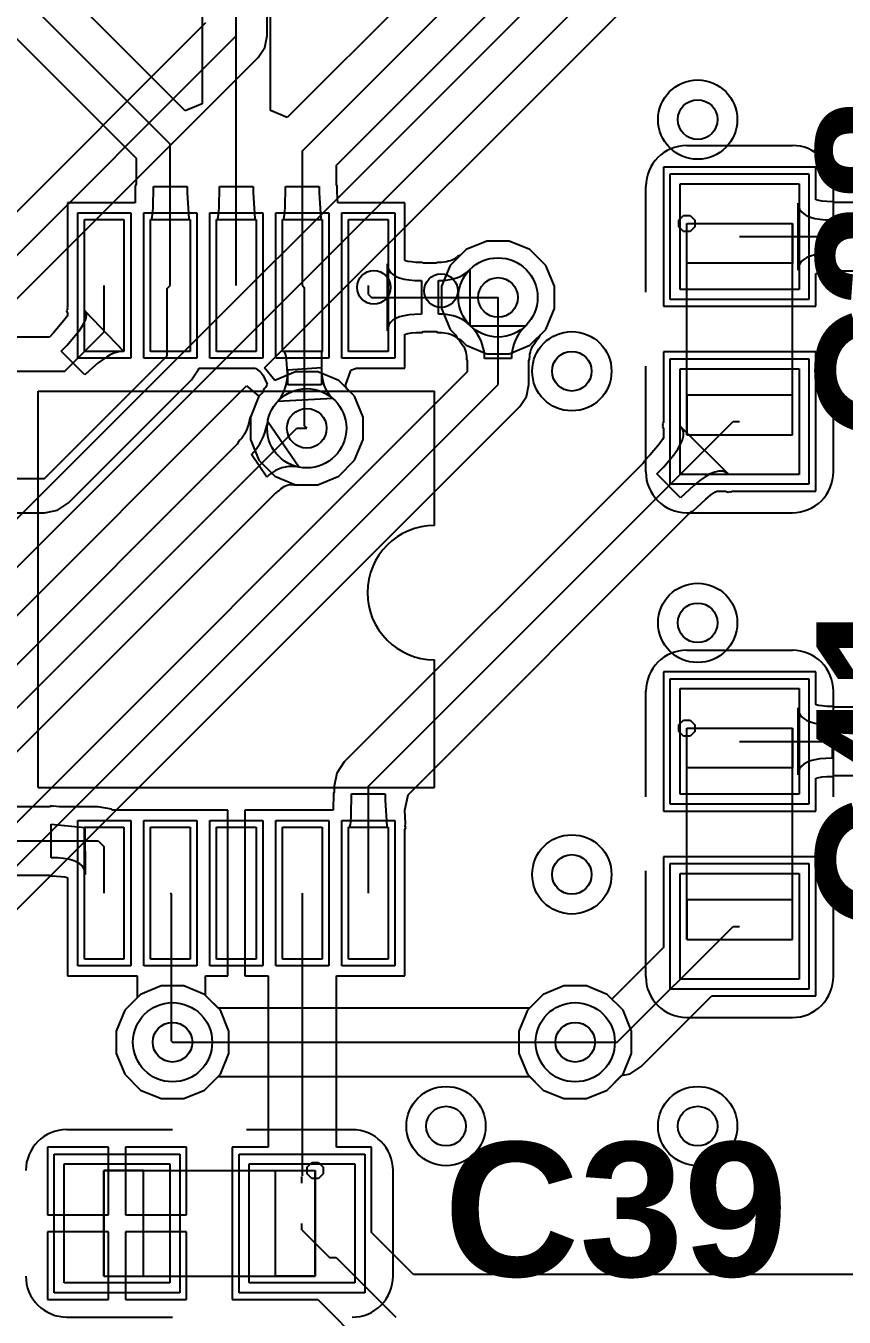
# Model space of a CAD drawing. Extents: x -53 to 82, y -68 to 38.
# Drawn here: x 38.28 to 44.48, y 14.05 to 23.82 of the extents above; entities that cross this region are included whole.
import ezdxf

# ---------------------------------------------------------------- set-up
doc = ezdxf.new("R2010")
doc.units = 0
for name, color, linetype in [('BOTTOM_LAYER', 5, 'CONTINUOUS'), ('MECHANICAL_15', 56, 'CONTINUOUS'), ('TOP_LAYER', 1, 'CONTINUOUS'), ('TOP_OVERLAY', 2, 'CONTINUOUS'), ('TOP_PASTE', 8, 'CONTINUOUS'), ('TOP_SOLDER', 216, 'CONTINUOUS')]:
    doc.layers.add(name, color=color, linetype=linetype)
doc.styles.add('ARIAL_BOLD', font='', dxfattribs={"height": 0.2})
doc.styles.get('ARIAL_BOLD').set_extended_font_data('Arial', bold=True)

msp = doc.modelspace()

# ---------------------------------------------------------------- linework, layer by layer
at = {"layer": 'BOTTOM_LAYER'}
for p, q in [((39.8781, 23.7491), (39.8781, 25.7086)), ((40.1111, 23.7491), (40.1111, 25.2282)), ((32.6136, 14.1224), (43.5456, 25.0544)), ((43.1827, 25.0577), (38.2009, 20.076)), ((40.0912, 21.2337), (43.4836, 24.6261)), ((39.645, 23.8456), (29.2143, 13.415)), ((24.5618, 8.4328), (39.8781, 23.7491)), ((40.0934, 23.6599), (40.1111, 23.7491)), ((25.0663, 8.6077), (40.0429, 23.5843)), ((40.0429, 23.5843), (40.0934, 23.6599)), ((41.7743, 22.1948), (41.6173, 22.1298)), ((41.9441, 22.1948), (41.7743, 22.1948)), ((42.1011, 22.1298), (41.9441, 22.1948)), ((41.6173, 22.1298), (41.4972, 22.0097)), ((42.2212, 22.0097), (42.1011, 22.1298)), ((41.4972, 22.0097), (41.4322, 21.8527)), ((42.2862, 21.8527), (42.2212, 22.0097)), ((41.4322, 21.8527), (41.4322, 21.6829)), ((42.2862, 21.6829), (42.2862, 21.8527)), ((41.8592, 21.1074), (41.8592, 21.7678)), ((41.4322, 21.6829), (41.4972, 21.5259)), ((42.2212, 21.5259), (42.2862, 21.6829)), ((41.4972, 21.5259), (41.5404, 21.4827)), ((41.6698, 21.532), (41.6492, 21.5536)), ((41.6492, 21.5536), (42.0692, 21.5536)), ((41.6882, 21.5096), (41.6698, 21.532)), ((41.7045, 21.4866), (41.6882, 21.5096)), ((42.0302, 21.5096), (42.0139, 21.4866)), ((42.0486, 21.532), (42.0302, 21.5096)), ((42.0692, 21.5536), (42.0486, 21.532)), ((42.178, 21.4827), (42.2212, 21.5259)), ((41.5404, 21.4827), (41.5497, 21.4587)), ((41.5497, 21.4587), (41.5669, 21.4407)), ((41.5669, 21.4407), (41.5789, 21.4261)), ((41.5789, 21.4261), (41.589, 21.4118)), ((41.589, 21.4118), (41.5975, 21.3976)), ((41.7186, 21.4629), (41.7045, 21.4866)), ((41.7305, 21.4384), (41.7186, 21.4629)), ((41.7403, 21.4133), (41.7305, 21.4384)), ((41.7478, 21.3874), (41.7403, 21.4133)), ((41.9781, 21.4133), (41.9706, 21.3874)), ((41.9879, 21.4384), (41.9781, 21.4133)), ((41.9998, 21.4629), (41.9879, 21.4384)), ((42.0139, 21.4866), (41.9998, 21.4629)), ((42.1209, 21.3976), (42.1294, 21.4118)), ((42.1294, 21.4118), (42.1395, 21.4261)), ((42.1395, 21.4261), (42.1515, 21.4406)), ((42.1515, 21.4406), (42.1687, 21.4587)), ((42.1687, 21.4587), (42.178, 21.4827)), ((41.5975, 21.3976), (41.6044, 21.3833)), ((41.6044, 21.3833), (41.61, 21.369)), ((41.61, 21.369), (41.6143, 21.3542)), ((41.6143, 21.3542), (41.6174, 21.3389)), ((41.6174, 21.3389), (41.6194, 21.3227)), ((41.6194, 21.3227), (41.6202, 21.3002)), ((41.7533, 21.3608), (41.7478, 21.3874)), ((41.7565, 21.3335), (41.7533, 21.3608)), ((41.7576, 21.3055), (41.7565, 21.3335)), ((41.9619, 21.3335), (41.9608, 21.3055)), ((41.9651, 21.3608), (41.9619, 21.3335)), ((41.9706, 21.3874), (41.9651, 21.3608)), ((42.0982, 21.3002), (42.099, 21.3227)), ((42.099, 21.3227), (42.101, 21.3389)), ((42.101, 21.3389), (42.1041, 21.3542)), ((42.1041, 21.3542), (42.1084, 21.369)), ((42.1084, 21.369), (42.114, 21.3833)), ((42.114, 21.3833), (42.1209, 21.3976)), ((40.1695, 21.1392), (40.0912, 21.2337)), ((41.6202, 21.3002), (41.6261, 21.2874)), ((41.6261, 21.2874), (41.6261, 21.2039)), ((41.9608, 21.3055), (41.7576, 21.3055)), ((42.0923, 21.2874), (42.0982, 21.3002)), ((42.0923, 21.1074), (42.0923, 21.2874)), ((41.6261, 21.2039), (28.5039, 8.0817)), ((40.3265, 21.2042), (40.1695, 21.1392)), ((40.4963, 21.2042), (40.3265, 21.2042)), ((40.6533, 21.1392), (40.4963, 21.2042)), ((40.7734, 21.0191), (40.6533, 21.1392)), ((28.6004, 7.8486), (41.8592, 21.1074)), ((33.1274, 14.27), (39.9549, 21.0974)), ((39.9549, 21.0974), (40.0494, 21.0191)), ((42.0745, 21.0182), (42.0923, 21.1074)), ((28.7652, 7.6838), (42.024, 20.9426)), ((40.0494, 21.0191), (39.9844, 20.8621)), ((40.8384, 20.8621), (40.7734, 21.0191)), ((42.024, 20.9426), (42.0745, 21.0182)), ((39.9757, 20.8285), (39.9702, 20.8069)), ((39.9809, 20.8549), (39.9757, 20.8285)), ((39.9844, 20.8601), (39.9809, 20.8549)), ((39.9844, 20.8621), (39.9844, 20.8601)), ((40.1098, 20.7981), (40.1158, 20.8281)), ((40.1158, 20.8281), (40.3546, 20.4826)), ((40.8384, 20.6923), (40.8384, 20.8621)), ((28.8798, 9.3218), (40.3352, 20.7772)), ((39.9396, 20.7333), (39.9299, 20.7177)), ((39.9485, 20.75), (39.9396, 20.7333)), ((39.9565, 20.7677), (39.9485, 20.75)), ((39.9638, 20.7867), (39.9565, 20.7677)), ((39.9702, 20.8069), (39.9638, 20.7867)), ((40.0834, 20.7147), (40.0936, 20.7414)), ((40.0936, 20.7414), (40.1024, 20.7692)), ((40.1024, 20.7692), (40.1098, 20.7981)), ((40.3352, 20.7772), (40.4114, 20.7772)), ((39.8874, 20.659), (33.116, 13.8876)), ((39.8924, 20.6724), (39.8874, 20.659)), ((39.9079, 20.689), (39.8924, 20.6724)), ((39.9194, 20.7029), (39.9079, 20.689)), ((39.9299, 20.7177), (39.9194, 20.7029)), ((40.0286, 20.6194), (40.0444, 20.6415)), ((40.0444, 20.6415), (40.0588, 20.6648)), ((40.0588, 20.6648), (40.0718, 20.6892)), ((40.0718, 20.6892), (40.0834, 20.7147)), ((40.7734, 20.5353), (40.8384, 20.6923)), ((39.9928, 20.5784), (40.0114, 20.5983)), ((40.1084, 20.4067), (39.9928, 20.5784)), ((40.0114, 20.5983), (40.0286, 20.6194)), ((40.6533, 20.4152), (40.7734, 20.5353)), ((40.1514, 20.4429), (40.1295, 20.4261)), ((40.174, 20.457), (40.1514, 20.4429)), ((40.1975, 20.4685), (40.174, 20.457)), ((40.2217, 20.4774), (40.1975, 20.4685)), ((40.2467, 20.4837), (40.2217, 20.4774)), ((40.2725, 20.4874), (40.2467, 20.4837)), ((40.2991, 20.4884), (40.2725, 20.4874)), ((40.3264, 20.4868), (40.2991, 20.4884)), ((40.3546, 20.4826), (40.3264, 20.4868)), ((40.1295, 20.4261), (40.1084, 20.4067)), ((40.2298, 20.3298), (40.2409, 20.3367)), ((40.2409, 20.3367), (40.2516, 20.342)), ((40.2516, 20.342), (40.2622, 20.3459)), ((40.2622, 20.3459), (40.2732, 20.3486)), ((40.2732, 20.3486), (40.2848, 20.3503)), ((40.2848, 20.3503), (40.2978, 20.3508)), ((40.2978, 20.3508), (40.3123, 20.35)), ((40.3123, 20.35), (40.3343, 20.3467)), ((40.3343, 20.3467), (40.3484, 20.3502)), ((40.3484, 20.3502), (40.4963, 20.3502)), ((40.4963, 20.3502), (40.6533, 20.4152)), ((29.3276, 9.44), (40.1791, 20.2915)), ((40.1791, 20.2915), (40.1852, 20.2927)), ((40.1852, 20.2927), (40.1912, 20.3018)), ((40.1912, 20.3018), (40.2015, 20.3055)), ((40.2015, 20.3055), (40.218, 20.3207)), ((40.218, 20.3207), (40.2298, 20.3298)), ((39.3105, 16.556), (39.1535, 16.491)), ((39.4803, 16.556), (39.3105, 16.556)), ((39.6373, 16.491), (39.4803, 16.556)), ((42.3585, 16.556), (42.2015, 16.491)), ((42.5283, 16.556), (42.3585, 16.556)), ((42.6853, 16.491), (42.5283, 16.556)), ((39.1535, 16.491), (39.0334, 16.3709)), ((39.7403, 16.388), (39.6373, 16.491)), ((42.2015, 16.491), (42.0985, 16.388)), ((42.8054, 16.3709), (42.6853, 16.491)), ((39.0334, 16.3709), (38.9684, 16.2139)), ((42.0985, 16.388), (39.7403, 16.388)), ((42.8704, 16.2139), (42.8054, 16.3709)), ((38.9684, 16.2139), (38.9684, 16.0441)), ((42.8704, 16.0441), (42.8704, 16.2139)), ((38.9684, 16.0441), (39.0334, 15.8871)), ((39.3954, 16.129), (42.4434, 16.129)), ((42.8054, 15.8871), (42.8704, 16.0441)), ((39.0334, 15.8871), (39.1535, 15.767)), ((39.6373, 15.767), (39.7403, 15.87)), ((39.7403, 15.87), (42.0985, 15.87)), ((42.0985, 15.87), (42.2015, 15.767)), ((42.6853, 15.767), (42.8054, 15.8871)), ((39.1535, 15.767), (39.3105, 15.702)), ((39.4803, 15.702), (39.6373, 15.767)), ((42.2015, 15.767), (42.3585, 15.702)), ((42.5283, 15.702), (42.6853, 15.767)), ((39.3105, 15.702), (39.4803, 15.702)), ((42.3585, 15.702), (42.5283, 15.702))]:
    msp.add_line(p, q, dxfattribs=at)
for centre, radius in [((43.3705, 23.114), 0.3), ((43.3705, 23.114), 0.15), ((41.8592, 21.7678), 0.3), ((41.8592, 21.7678), 0.15), ((42.418, 21.209), 0.3), ((42.418, 21.209), 0.15), ((40.4114, 20.7772), 0.3), ((40.4114, 20.7772), 0.15), ((43.3705, 19.304), 0.3), ((43.3705, 19.304), 0.15), ((42.418, 17.399), 0.3), ((42.418, 17.399), 0.15), ((39.3954, 16.129), 0.3), ((42.4434, 16.129), 0.3), ((39.3954, 16.129), 0.15), ((42.4434, 16.129), 0.15), ((41.4655, 15.494), 0.3), ((43.3705, 15.494), 0.3), ((41.4655, 15.494), 0.15), ((43.3705, 15.494), 0.15)]:
    msp.add_circle(centre, radius, dxfattribs=at)
at = {"layer": 'MECHANICAL_15'}
for p, q in [((43.228, 22.353), (43.2631, 22.3881)), ((43.228, 22.3033), (43.228, 22.353)), ((43.2631, 22.2682), (43.228, 22.3033)), ((43.2631, 22.3881), (43.288, 22.3881)), ((43.288, 22.3881), (43.3128, 22.3881)), ((43.288, 22.328), (44.088, 22.328)), ((43.288, 20.728), (43.288, 22.328)), ((43.288, 22.328), (43.288, 22.328)), ((43.288, 22.328), (44.088, 22.328)), ((43.288, 22.028), (43.288, 22.328)), ((43.3128, 22.3881), (43.3479, 22.353)), ((43.3479, 22.3033), (43.3128, 22.2682)), ((43.3479, 22.353), (43.3479, 22.3033)), ((44.088, 20.728), (44.088, 22.328)), ((44.088, 22.328), (44.088, 22.028)), ((43.288, 22.2682), (43.2631, 22.2682)), ((43.288, 22.2682), (43.288, 22.2682)), ((43.3128, 22.2682), (43.288, 22.2682)), ((44.088, 22.028), (43.288, 22.028)), ((44.088, 21.028), (43.288, 21.028)), ((43.288, 21.028), (43.288, 20.728)), ((44.088, 20.728), (44.088, 21.028)), ((43.288, 20.728), (44.088, 20.728)), ((43.288, 20.728), (43.288, 20.728)), ((43.288, 20.728), (44.088, 20.728)), ((43.228, 18.5313), (43.2631, 18.5664)), ((43.228, 18.4816), (43.228, 18.5313)), ((43.2631, 18.4465), (43.228, 18.4816)), ((43.2631, 18.5664), (43.288, 18.5664)), ((43.288, 18.5664), (43.3128, 18.5664)), ((43.288, 18.5063), (44.088, 18.5063)), ((43.288, 16.9063), (43.288, 18.5063)), ((43.288, 18.5063), (43.288, 18.5063)), ((43.288, 18.5063), (44.088, 18.5063)), ((43.288, 18.2063), (43.288, 18.5063)), ((43.3128, 18.5664), (43.3479, 18.5313)), ((43.3479, 18.4816), (43.3128, 18.4465)), ((43.3479, 18.5313), (43.3479, 18.4816)), ((44.088, 16.9063), (44.088, 18.5063)), ((44.088, 18.5063), (44.088, 18.2063)), ((43.288, 18.4465), (43.2631, 18.4465)), ((43.288, 18.4465), (43.288, 18.4465)), ((43.3128, 18.4465), (43.288, 18.4465)), ((44.088, 18.2063), (43.288, 18.2063)), ((44.088, 17.2063), (43.288, 17.2063)), ((43.288, 17.2063), (43.288, 16.9063)), ((44.088, 16.9063), (44.088, 17.2063)), ((43.288, 16.9063), (44.088, 16.9063)), ((43.288, 16.9063), (43.288, 16.9063)), ((43.288, 16.9063), (44.088, 16.9063)), ((38.8748, 14.3574), (38.8748, 15.1574)), ((38.8748, 15.1574), (40.4748, 15.1574)), ((38.8748, 15.1574), (38.8748, 15.1574)), ((38.8748, 15.1574), (38.8748, 14.3574)), ((39.1748, 15.1574), (38.8748, 15.1574)), ((39.1748, 14.3574), (39.1748, 15.1574)), ((40.1748, 14.3574), (40.1748, 15.1574)), ((40.1748, 15.1574), (40.4748, 15.1574)), ((40.4149, 15.1823), (40.4501, 15.2174)), ((40.4149, 15.1575), (40.4149, 15.1823)), ((40.4149, 15.1575), (40.4149, 15.1575)), ((40.4149, 15.1326), (40.4149, 15.1575)), ((40.4501, 15.2174), (40.4997, 15.2174)), ((40.4748, 14.3574), (40.4748, 15.1574)), ((40.4748, 15.1574), (40.4748, 15.1574)), ((40.4748, 15.1574), (40.4748, 14.3574)), ((40.4997, 15.2174), (40.5349, 15.1823)), ((40.5349, 15.1823), (40.5349, 15.1575)), ((40.5349, 15.1575), (40.5349, 15.1326)), ((40.4501, 15.0975), (40.4149, 15.1326)), ((40.4997, 15.0975), (40.4501, 15.0975)), ((40.5349, 15.1326), (40.4997, 15.0975)), ((38.8748, 14.3574), (40.4748, 14.3574)), ((38.8748, 14.3574), (39.1748, 14.3574)), ((40.4748, 14.3574), (40.1748, 14.3574))]:
    msp.add_line(p, q, dxfattribs=at)
msp.add_circle((40.9193, 21.844), 0.127, dxfattribs=at)
at = {"layer": 'TOP_LAYER'}
for p, q in [((39.4921, 23.1804), (36.1238, 26.5487)), ((35.8648, 26.4414), (39.3781, 22.9281)), ((35.6817, 26.2583), (39.1191, 22.8209)), ((39.8781, 21.858), (39.8781, 25.7086)), ((39.6191, 25.2408), (39.6191, 23.233)), ((40.137, 23.1823), (40.137, 25.2408)), ((42.0074, 24.8731), (40.264, 23.1297)), ((40.3781, 22.8775), (42.2664, 24.7658)), ((40.637, 22.7702), (42.4495, 24.5827)), ((39.6191, 23.233), (39.4921, 23.1804)), ((40.264, 23.1297), (40.137, 23.1823)), ((39.3781, 21.858), (39.3781, 22.9281)), ((39.1191, 22.8209), (39.1191, 22.6241)), ((40.3781, 21.858), (40.3781, 22.8775)), ((40.637, 22.6226), (40.637, 22.7702)), ((44.265, 22.755), (43.111, 22.755)), ((43.111, 22.755), (43.111, 21.701)), ((44.265, 22.5072), (44.265, 22.755)), ((39.1136, 22.6116), (39.1112, 22.485)), ((39.1191, 22.6241), (39.1136, 22.6116)), ((39.2479, 22.4464), (39.2511, 22.6089)), ((39.2511, 22.6089), (39.5051, 22.6089)), ((39.5051, 22.6089), (39.5053, 22.5607)), ((39.7479, 22.4464), (39.7511, 22.6089)), ((39.7511, 22.6089), (40.0051, 22.6089)), ((40.0051, 22.6089), (40.0053, 22.5607)), ((40.2479, 22.4464), (40.2511, 22.6089)), ((40.2511, 22.6089), (40.5051, 22.6089)), ((40.5051, 22.6089), (40.5053, 22.5607)), ((40.6425, 22.6095), (40.637, 22.6226)), ((40.6427, 22.5653), (40.6425, 22.6095)), ((43.238, 21.828), (43.238, 22.628)), ((43.238, 22.628), (44.138, 22.628)), ((44.138, 22.628), (44.138, 21.828)), ((39.5053, 22.5607), (39.5177, 22.3651)), ((40.0053, 22.5607), (40.0177, 22.3651)), ((40.5053, 22.5607), (40.5177, 22.3651)), ((40.6478, 22.485), (40.6427, 22.5653)), ((44.268, 22.506), (44.265, 22.5072)), ((44.2868, 22.501), (44.268, 22.506)), ((44.3136, 22.4966), (44.2868, 22.501)), ((44.3478, 22.4936), (44.3136, 22.4966)), ((44.3925, 22.4925), (44.3478, 22.4936)), ((44.4048, 22.487), (44.3925, 22.4925)), ((45.4022, 22.487), (44.4048, 22.487)), ((39.1112, 22.485), (38.6012, 22.485)), ((38.6012, 22.485), (38.6012, 21.7008)), ((39.2414, 22.3778), (39.2439, 22.3956)), ((39.2439, 22.3956), (39.2479, 22.4464)), ((39.7414, 22.3778), (39.7439, 22.3956)), ((39.7439, 22.3956), (39.7479, 22.4464)), ((40.2414, 22.3778), (40.2439, 22.3956)), ((40.2439, 22.3956), (40.2479, 22.4464)), ((41.1549, 22.485), (40.6478, 22.485)), ((41.1549, 22.047), (41.1549, 22.485)), ((44.1319, 21.974), (44.1319, 22.482)), ((44.1319, 22.482), (44.1345, 22.4579)), ((44.1345, 22.4579), (44.1422, 22.4363)), ((44.1422, 22.4363), (44.155, 22.4173)), ((44.155, 22.4173), (44.173, 22.4008)), ((44.173, 22.4008), (44.1962, 22.3868)), ((38.7282, 21.358), (38.7282, 22.358)), ((38.7282, 22.358), (39.0279, 22.358)), ((39.0279, 22.358), (39.0279, 21.358)), ((39.2282, 21.358), (39.2282, 22.358)), ((39.2282, 22.358), (39.5279, 22.358)), ((39.2313, 22.3549), (39.235, 22.3575)), ((39.5249, 22.3549), (39.2313, 22.3549)), ((39.235, 22.3575), (39.2384, 22.3651)), ((39.2384, 22.3651), (39.2414, 22.3778)), ((39.5177, 22.3651), (39.5211, 22.3575)), ((39.5211, 22.3575), (39.5249, 22.3549)), ((39.5279, 22.358), (39.5279, 21.358)), ((39.7282, 21.358), (39.7282, 22.358)), ((39.7282, 22.358), (40.0279, 22.358)), ((39.7313, 22.3549), (39.735, 22.3575)), ((40.0249, 22.3549), (39.7313, 22.3549)), ((39.735, 22.3575), (39.7384, 22.3651)), ((39.7384, 22.3651), (39.7414, 22.3778)), ((40.0177, 22.3651), (40.0211, 22.3575)), ((40.0211, 22.3575), (40.0249, 22.3549)), ((40.0279, 22.358), (40.0279, 21.358)), ((40.2282, 21.358), (40.2282, 22.358)), ((40.2282, 22.358), (40.5279, 22.358)), ((40.2313, 22.3549), (40.235, 22.3575)), ((40.5249, 22.3549), (40.2313, 22.3549)), ((40.235, 22.3575), (40.2384, 22.3651)), ((40.2384, 22.3651), (40.2414, 22.3778)), ((40.5177, 22.3651), (40.5211, 22.3575)), ((40.5211, 22.3575), (40.5249, 22.3549)), ((40.5279, 22.358), (40.5279, 21.358)), ((40.7282, 21.358), (40.7282, 22.358)), ((40.7282, 22.358), (41.0279, 22.358)), ((41.0279, 22.358), (41.0279, 21.358)), ((44.1962, 22.3868), (44.2244, 22.3754)), ((44.2244, 22.3754), (44.2579, 22.3665)), ((44.2579, 22.3665), (44.2964, 22.3601)), ((44.2964, 22.3601), (44.3401, 22.3563)), ((44.3401, 22.3563), (44.389, 22.355)), ((44.389, 22.355), (44.389, 22.101)), ((41.7743, 22.1948), (41.6173, 22.1298)), ((41.9441, 22.1948), (41.7743, 22.1948)), ((42.1011, 22.1298), (41.9441, 22.1948)), ((43.688, 22.228), (46.101, 22.228)), ((41.6173, 22.1298), (41.5748, 22.0872)), ((42.2212, 22.0097), (42.1011, 22.1298)), ((44.2964, 22.096), (44.2579, 22.0896)), ((44.3401, 22.0998), (44.2964, 22.096)), ((44.389, 22.101), (44.3401, 22.0998)), ((41.0218, 21.5138), (41.0218, 22.0218)), ((41.0218, 22.0218), (41.0244, 21.9977)), ((41.158, 22.0458), (41.1549, 22.047)), ((41.1767, 22.0408), (41.158, 22.0458)), ((41.2035, 22.0364), (41.1767, 22.0408)), ((41.2378, 22.0334), (41.2035, 22.0364)), ((41.2824, 22.0322), (41.2378, 22.0334)), ((41.2947, 22.0268), (41.2824, 22.0322)), ((41.3915, 22.0268), (41.2947, 22.0268)), ((41.4037, 22.0322), (41.3915, 22.0268)), ((41.4301, 22.0329), (41.4037, 22.0322)), ((41.4507, 22.0347), (41.4301, 22.0329)), ((41.4691, 22.0375), (41.4507, 22.0347)), ((41.4853, 22.0411), (41.4691, 22.0375)), ((41.4994, 22.0454), (41.4853, 22.0411)), ((41.5116, 22.0502), (41.4994, 22.0454)), ((41.5221, 22.0555), (41.5116, 22.0502)), ((41.5313, 22.0612), (41.5221, 22.0555)), ((41.5394, 22.0674), (41.5313, 22.0612)), ((41.5515, 22.0786), (41.5394, 22.0674)), ((41.5748, 22.0872), (41.5515, 22.0786)), ((42.2862, 21.8527), (42.2212, 22.0097)), ((44.1345, 21.9982), (44.1319, 21.974)), ((44.1422, 22.0198), (44.1345, 21.9982)), ((44.155, 22.0388), (44.1422, 22.0198)), ((44.173, 22.0553), (44.155, 22.0388)), ((44.1962, 22.0693), (44.173, 22.0553)), ((44.2244, 22.0807), (44.1962, 22.0693)), ((44.2579, 22.0896), (44.2244, 22.0807)), ((41.0244, 21.9977), (41.0321, 21.9761)), ((41.0321, 21.9761), (41.045, 21.957)), ((41.045, 21.957), (41.063, 21.9405)), ((41.063, 21.9405), (41.0861, 21.9265)), ((41.0861, 21.9265), (41.1144, 21.9151)), ((41.1144, 21.9151), (41.1478, 21.9062)), ((41.1478, 21.9062), (41.1863, 21.8999)), ((41.4669, 21.8981), (41.4944, 21.9023)), ((41.4944, 21.9023), (41.5204, 21.9081)), ((41.5204, 21.9081), (41.5449, 21.9155)), ((41.5449, 21.9155), (41.5679, 21.9247)), ((41.5679, 21.9247), (41.5894, 21.9355)), ((41.5894, 21.9355), (41.6094, 21.9479)), ((41.6094, 21.9479), (41.6279, 21.962)), ((41.6279, 21.962), (41.645, 21.9778)), ((41.645, 21.9778), (41.645, 21.5578)), ((44.265, 21.9489), (44.268, 21.9501)), ((44.265, 21.701), (44.265, 21.9489)), ((44.268, 21.9501), (44.2868, 21.9551)), ((44.2868, 21.9551), (44.3136, 21.9595)), ((44.3136, 21.9595), (44.3478, 21.9625)), ((44.3478, 21.9625), (44.3925, 21.9636)), ((44.3925, 21.9636), (44.4048, 21.9691)), ((44.4048, 21.9691), (45.4022, 21.9691)), ((38.8781, 21.5079), (38.8781, 21.858)), ((39.3552, 21.8351), (39.3781, 21.858)), ((39.3552, 21.3261), (39.3552, 21.8351)), ((40.3781, 21.858), (40.3947, 21.8413)), ((40.3947, 20.7939), (40.3947, 21.8413)), ((40.8781, 21.7907), (40.8781, 21.858)), ((41.1863, 21.8999), (41.23, 21.8961)), ((41.23, 21.8961), (41.2789, 21.8948)), ((41.2789, 21.8948), (41.2789, 21.6408)), ((41.4074, 21.8948), (41.4379, 21.8956)), ((41.4074, 21.6408), (41.4074, 21.8948)), ((41.4379, 21.8956), (41.4669, 21.8981)), ((42.2862, 21.6829), (42.2862, 21.8527)), ((44.138, 21.828), (43.238, 21.828)), ((40.8781, 21.7907), (40.9009, 21.7678)), ((40.9009, 21.7678), (41.8592, 21.7678)), ((38.5854, 21.6074), (38.4948, 21.4997)), ((38.5981, 21.6269), (38.5854, 21.6074)), ((38.5995, 21.6807), (38.5938, 21.6675)), ((38.5938, 21.6675), (38.6012, 21.6488)), ((38.6012, 21.7008), (38.597, 21.6948)), ((38.597, 21.6948), (38.5995, 21.6807)), ((38.6012, 21.6328), (38.5981, 21.6269)), ((38.6012, 21.6488), (38.6012, 21.6328)), ((38.7405, 21.6507), (38.7313, 21.6651)), ((38.7313, 21.6651), (39.0249, 21.361)), ((38.7319, 21.5861), (38.7408, 21.6112)), ((38.7436, 21.6327), (38.7405, 21.6507)), ((38.7408, 21.6112), (38.7436, 21.6327)), ((41.0861, 21.609), (41.063, 21.5951)), ((41.1144, 21.6205), (41.0861, 21.609)), ((41.1478, 21.6294), (41.1144, 21.6205)), ((41.1863, 21.6357), (41.1478, 21.6294)), ((41.23, 21.6395), (41.1863, 21.6357)), ((41.2789, 21.6408), (41.23, 21.6395)), ((41.4379, 21.64), (41.4074, 21.6408)), ((41.4669, 21.6375), (41.4379, 21.64)), ((41.4944, 21.6333), (41.4669, 21.6375)), ((41.5204, 21.6275), (41.4944, 21.6333)), ((41.5449, 21.6201), (41.5204, 21.6275)), ((41.5679, 21.6109), (41.5449, 21.6201)), ((41.5894, 21.6001), (41.5679, 21.6109)), ((42.2212, 21.5259), (42.2862, 21.6829)), ((43.111, 21.701), (44.265, 21.701)), ((38.5968, 21.4074), (38.6959, 21.5253)), ((38.6959, 21.5253), (38.7169, 21.5574)), ((38.7169, 21.5574), (38.7319, 21.5861)), ((41.0244, 21.5379), (41.0218, 21.5138)), ((41.0321, 21.5595), (41.0244, 21.5379)), ((41.045, 21.5786), (41.0321, 21.5595)), ((41.063, 21.5951), (41.045, 21.5786)), ((41.6094, 21.5877), (41.5894, 21.6001)), ((41.6279, 21.5736), (41.6094, 21.5877)), ((41.645, 21.5578), (41.6279, 21.5736)), ((42.1011, 21.4058), (42.2212, 21.5259)), ((38.4639, 21.468), (36.4808, 21.468)), ((38.4948, 21.4997), (38.4639, 21.468)), ((38.5792, 21.209), (38.8781, 21.5079)), ((41.1549, 21.4886), (41.1579, 21.4898)), ((41.1549, 21.231), (41.1549, 21.4886)), ((41.1579, 21.4898), (41.1767, 21.4948)), ((41.1767, 21.4948), (41.2035, 21.4992)), ((41.2035, 21.4992), (41.2378, 21.5022)), ((41.2378, 21.5022), (41.2824, 21.5034)), ((41.2824, 21.5034), (41.2947, 21.5088)), ((41.2947, 21.5088), (41.3915, 21.5088)), ((41.3915, 21.5088), (41.4037, 21.5034)), ((41.4037, 21.5034), (41.4301, 21.5027)), ((41.4301, 21.5027), (41.4507, 21.5009)), ((41.4507, 21.5009), (41.4691, 21.4981)), ((41.4691, 21.4981), (41.4853, 21.4945)), ((41.4853, 21.4945), (41.4994, 21.4902)), ((41.4994, 21.4902), (41.5116, 21.4854)), ((41.5116, 21.4854), (41.5221, 21.4801)), ((41.5221, 21.4801), (41.5313, 21.4744)), ((41.5313, 21.4744), (41.5394, 21.4682)), ((41.5394, 21.4682), (41.5515, 21.457)), ((41.5515, 21.457), (41.5748, 21.4484)), ((41.5748, 21.4484), (41.6173, 21.4058)), ((38.4254, 20.3963), (39.3552, 21.3261)), ((38.5516, 21.361), (38.5968, 21.4074)), ((38.7313, 21.1814), (38.5516, 21.361)), ((39.0279, 21.358), (38.7282, 21.358)), ((38.8945, 21.3161), (38.8644, 21.2964)), ((38.9232, 21.3323), (38.8945, 21.3161)), ((38.9506, 21.3449), (38.9232, 21.3323)), ((38.9766, 21.3539), (38.9506, 21.3449)), ((39.0014, 21.3592), (38.9766, 21.3539)), ((39.0249, 21.361), (39.0014, 21.3592)), ((39.5279, 21.358), (39.2282, 21.358)), ((40.0279, 21.358), (39.7282, 21.358)), ((40.5279, 21.358), (40.2282, 21.358)), ((40.2382, 21.3585), (40.2313, 21.361)), ((40.2313, 21.361), (40.5249, 21.361)), ((40.2444, 21.3509), (40.2382, 21.3585)), ((40.2499, 21.3382), (40.2444, 21.3509)), ((40.2546, 21.3204), (40.2499, 21.3382)), ((40.2586, 21.2975), (40.2546, 21.3204)), ((40.5237, 21.3509), (40.522, 21.2366)), ((40.5243, 21.3585), (40.5237, 21.3509)), ((40.5249, 21.361), (40.5243, 21.3585)), ((41.0279, 21.358), (40.7282, 21.358)), ((41.6173, 21.4058), (41.7743, 21.3408)), ((41.7743, 21.3408), (41.9441, 21.3408)), ((41.9441, 21.3408), (42.1011, 21.4058)), ((44.265, 21.355), (43.111, 21.355)), ((43.111, 21.355), (43.111, 20.8211)), ((44.265, 20.301), (44.265, 21.355)), ((38.8331, 21.273), (38.7665, 21.2156)), ((38.8644, 21.2964), (38.8331, 21.273)), ((39.5383, 21.1429), (39.5945, 21.227)), ((39.5945, 21.227), (39.5953, 21.231)), ((39.5953, 21.231), (40.0228, 21.231)), ((40.0228, 21.231), (40.027, 21.2289)), ((40.027, 21.2289), (40.0568, 21.207)), ((40.2674, 21.1553), (40.2586, 21.2975)), ((40.267, 21.1901), (40.2677, 21.2206)), ((40.2677, 21.2206), (40.5217, 21.2362)), ((40.522, 21.2366), (40.5217, 21.107)), ((40.5217, 21.2362), (40.5226, 21.2056)), ((40.7444, 21.2135), (40.7529, 21.2194)), ((40.7529, 21.2194), (40.7652, 21.2254)), ((40.7652, 21.2254), (40.7809, 21.2302)), ((40.7809, 21.2302), (40.7865, 21.231)), ((40.7865, 21.231), (41.1549, 21.231)), ((43.238, 20.428), (43.238, 21.228)), ((43.238, 21.228), (44.138, 21.228)), ((44.138, 21.228), (44.138, 20.428)), ((35.814, 21.209), (38.5792, 21.209)), ((38.6085, 20.2131), (39.5383, 21.1429)), ((38.7665, 21.2156), (38.7313, 21.1814)), ((40.0568, 21.207), (40.07, 21.1934)), ((40.07, 21.1934), (40.0814, 21.1769)), ((40.0814, 21.1769), (40.1125, 21.1115)), ((40.2553, 21.1072), (40.2607, 21.1334)), ((40.2607, 21.1334), (40.2646, 21.1611)), ((40.2646, 21.1611), (40.267, 21.1901)), ((40.2677, 21.107), (40.2674, 21.1553)), ((40.5226, 21.2056), (40.5252, 21.1767)), ((40.5252, 21.1767), (40.5296, 21.1493)), ((40.5296, 21.1493), (40.5357, 21.1236)), ((40.5357, 21.1236), (40.5436, 21.0995)), ((40.7049, 21.1014), (40.7444, 21.2135)), ((40.0781, 21.0477), (40.0494, 21.0191)), ((40.0842, 21.0674), (40.0781, 21.0477)), ((40.095, 21.0804), (40.0842, 21.0674)), ((40.1013, 21.0895), (40.095, 21.0804)), ((40.1071, 21.0998), (40.1013, 21.0895)), ((40.1125, 21.1115), (40.1071, 21.0998)), ((40.2179, 21.0164), (40.2296, 21.037)), ((40.2296, 21.037), (40.2397, 21.059)), ((40.2397, 21.059), (40.2483, 21.0824)), ((40.2483, 21.0824), (40.2553, 21.1072)), ((40.5217, 21.107), (40.2677, 21.107)), ((40.5436, 21.0995), (40.5532, 21.0769)), ((40.5532, 21.0769), (40.5646, 21.056)), ((40.5646, 21.056), (40.5777, 21.0366)), ((40.5777, 21.0366), (40.5926, 21.0189)), ((40.7155, 21.077), (40.7049, 21.1014)), ((40.7734, 21.0191), (40.7155, 21.077)), ((40.0494, 21.0191), (39.9844, 20.8621)), ((40.6092, 21.0028), (40.1898, 20.9794)), ((40.1898, 20.9794), (40.2046, 20.9972)), ((40.2046, 20.9972), (40.2179, 21.0164)), ((40.5926, 21.0189), (40.6092, 21.0028)), ((40.8384, 20.8621), (40.7734, 21.0191)), ((39.9844, 20.8621), (39.9844, 20.6923)), ((40.8384, 20.6923), (40.8384, 20.8621)), ((40.8781, 18.0681), (43.638, 20.828)), ((43.638, 20.828), (43.688, 20.828)), ((40.3947, 20.7939), (40.4114, 20.7772)), ((43.1079, 20.8007), (43.1036, 20.7903)), ((43.1036, 20.7903), (43.111, 20.7723)), ((43.111, 20.8211), (43.1053, 20.8117)), ((43.1053, 20.8117), (43.1079, 20.8007)), ((43.111, 20.7723), (43.111, 20.705)), ((43.2554, 20.7705), (43.241, 20.7903)), ((43.241, 20.7903), (43.6003, 20.431)), ((43.2626, 20.7472), (43.2554, 20.7705)), ((43.2626, 20.7202), (43.2626, 20.7472)), ((39.9844, 20.6923), (40.0494, 20.5353)), ((40.7734, 20.5353), (40.8384, 20.6923)), ((43.0816, 20.6603), (43.0097, 20.5754)), ((43.1032, 20.6913), (43.0816, 20.6603)), ((43.111, 20.705), (43.1032, 20.6913)), ((43.2195, 20.6178), (43.241, 20.6556)), ((43.241, 20.6556), (43.2554, 20.6897)), ((43.2554, 20.6897), (43.2626, 20.7202)), ((40.0494, 20.5353), (40.1695, 20.4152)), ((40.6533, 20.4152), (40.7734, 20.5353)), ((43.0097, 20.5754), (42.9626, 20.5265)), ((43.1117, 20.4831), (43.1908, 20.5765)), ((43.1908, 20.5765), (43.2195, 20.6178)), ((42.9575, 20.5138), (40.6949, 18.2512)), ((42.9626, 20.5265), (42.9575, 20.5138)), ((43.0614, 20.431), (43.1117, 20.4831)), ((43.4997, 20.4454), (43.4656, 20.431)), ((43.5302, 20.4526), (43.4997, 20.4454)), ((43.5572, 20.4526), (43.5302, 20.4526)), ((43.5805, 20.4454), (43.5572, 20.4526)), ((43.6003, 20.431), (43.5805, 20.4454)), ((37.7445, 20.3963), (38.4254, 20.3963)), ((40.1695, 20.4152), (40.3265, 20.3502)), ((40.3265, 20.3502), (40.4963, 20.3502)), ((40.4963, 20.3502), (40.6533, 20.4152)), ((43.241, 20.2514), (43.0614, 20.431)), ((44.138, 20.428), (43.238, 20.428)), ((43.3416, 20.3448), (43.241, 20.2514)), ((43.3865, 20.3808), (43.3416, 20.3448)), ((43.4278, 20.4095), (43.3865, 20.3808)), ((43.4656, 20.431), (43.4278, 20.4095)), ((43.3346, 20.1507), (43.4315, 20.2407)), ((43.4315, 20.2407), (43.4688, 20.2706)), ((43.4688, 20.2706), (43.5013, 20.2932)), ((43.5013, 20.2932), (43.515, 20.301)), ((43.515, 20.301), (43.5824, 20.301)), ((43.5824, 20.301), (43.6003, 20.2936)), ((43.6003, 20.2936), (43.6107, 20.2979)), ((43.6107, 20.2979), (43.6217, 20.2953)), ((43.6217, 20.2953), (43.6311, 20.301)), ((43.6311, 20.301), (44.265, 20.301)), ((38.4254, 20.1373), (38.5245, 20.157)), ((38.5245, 20.157), (38.6085, 20.2131)), ((41.1785, 18.0022), (43.3225, 20.1462)), ((43.3225, 20.1462), (43.3346, 20.1507)), ((38.2121, 20.1373), (38.4254, 20.1373)), ((44.265, 18.9334), (43.111, 18.9334)), ((43.111, 18.9334), (43.111, 17.8794)), ((44.265, 18.6856), (44.265, 18.9334)), ((43.238, 18.0064), (43.238, 18.8064)), ((43.238, 18.8064), (44.138, 18.8064)), ((44.138, 18.8064), (44.138, 18.0064)), ((44.268, 18.6843), (44.265, 18.6856)), ((44.2868, 18.6794), (44.268, 18.6843)), ((44.3136, 18.6749), (44.2868, 18.6794)), ((44.3478, 18.6719), (44.3136, 18.6749)), ((44.1319, 18.1524), (44.1319, 18.6604)), ((44.1319, 18.6604), (44.1345, 18.6362)), ((44.1345, 18.6362), (44.1422, 18.6146)), ((44.1422, 18.6146), (44.155, 18.5956)), ((44.155, 18.5956), (44.173, 18.5791)), ((44.173, 18.5791), (44.1962, 18.5651)), ((44.3925, 18.6708), (44.3478, 18.6719)), ((44.4048, 18.6653), (44.3925, 18.6708)), ((45.4022, 18.6653), (44.4048, 18.6653)), ((44.1962, 18.5651), (44.2244, 18.5537)), ((44.2244, 18.5537), (44.2579, 18.5448)), ((44.2579, 18.5448), (44.2964, 18.5384)), ((44.2964, 18.5384), (44.3401, 18.5346)), ((44.3401, 18.5346), (44.389, 18.5334)), ((44.389, 18.5334), (44.389, 18.2794)), ((43.688, 18.4064), (46.101, 18.4064)), ((40.6949, 18.2512), (40.6388, 18.1672)), ((44.1422, 18.1981), (44.1345, 18.1765)), ((44.155, 18.2171), (44.1422, 18.1981)), ((44.173, 18.2336), (44.155, 18.2171)), ((44.1962, 18.2476), (44.173, 18.2336)), ((44.2244, 18.259), (44.1962, 18.2476)), ((44.2579, 18.2679), (44.2244, 18.259)), ((44.2964, 18.2743), (44.2579, 18.2679)), ((44.3401, 18.2781), (44.2964, 18.2743)), ((44.389, 18.2794), (44.3401, 18.2781)), ((40.6388, 18.1672), (40.6191, 18.0681)), ((44.1345, 18.1765), (44.1319, 18.1524)), ((44.265, 18.1272), (44.268, 18.1284)), ((44.265, 17.8794), (44.265, 18.1272)), ((44.268, 18.1284), (44.2868, 18.1334)), ((44.2868, 18.1334), (44.3136, 18.1378)), ((44.3136, 18.1378), (44.3478, 18.1408)), ((44.3478, 18.1408), (44.3925, 18.1419)), ((44.3925, 18.1419), (44.4048, 18.1474)), ((44.4048, 18.1474), (45.4022, 18.1474)), ((40.6136, 18.0116), (40.6112, 17.885)), ((40.6191, 18.0241), (40.6136, 18.0116)), ((40.6191, 18.0681), (40.6191, 18.0241)), ((40.7479, 17.8464), (40.7511, 18.009)), ((40.7511, 18.009), (41.0051, 18.009)), ((40.8781, 17.258), (40.8781, 18.0681)), ((41.0051, 18.009), (41.0053, 17.9607)), ((41.1549, 17.885), (41.1785, 18.0022)), ((44.138, 18.0064), (43.238, 18.0064)), ((38.4639, 17.912), (36.4808, 17.912)), ((38.4771, 17.9175), (38.4639, 17.912)), ((38.4838, 17.9147), (38.4771, 17.9175)), ((38.4906, 17.9168), (38.4838, 17.9147)), ((38.5396, 17.912), (38.4906, 17.9168)), ((38.8331, 17.912), (38.5396, 17.912)), ((38.9322, 17.8923), (38.8331, 17.912)), ((38.9431, 17.885), (38.9322, 17.8923)), ((41.0053, 17.9607), (41.0177, 17.7651)), ((39.8146, 17.885), (38.9431, 17.885)), ((39.8146, 17.258), (39.8146, 17.885)), ((40.6112, 17.885), (39.9416, 17.885)), ((39.9416, 17.885), (39.9416, 17.258)), ((40.7414, 17.7778), (40.7439, 17.7956)), ((40.7439, 17.7956), (40.7479, 17.8464)), ((41.1598, 17.7812), (41.1549, 17.885)), ((43.111, 17.8794), (44.265, 17.8794)), ((38.4771, 17.526), (38.4771, 17.78)), ((38.4771, 17.78), (38.7311, 17.755)), ((38.7281, 16.758), (38.7281, 17.758)), ((38.7281, 17.758), (39.0278, 17.758)), ((38.7311, 17.755), (38.7342, 17.399)), ((39.0278, 17.758), (39.0278, 16.758)), ((39.2282, 16.758), (39.2282, 17.758)), ((39.2282, 17.758), (39.5279, 17.758)), ((39.5279, 17.758), (39.5279, 16.758)), ((39.7282, 16.758), (39.7282, 17.758)), ((39.7282, 17.758), (40.0279, 17.758)), ((40.0279, 17.758), (40.0279, 16.758)), ((40.2282, 16.758), (40.2282, 17.758)), ((40.2282, 17.758), (40.5279, 17.758)), ((40.5279, 17.758), (40.5279, 16.758)), ((40.7282, 16.758), (40.7282, 17.758)), ((40.7282, 17.758), (41.0279, 17.758)), ((40.7312, 17.755), (40.735, 17.7575)), ((41.0249, 17.755), (40.7312, 17.755)), ((40.735, 17.7575), (40.7384, 17.7651)), ((40.7384, 17.7651), (40.7414, 17.7778)), ((41.0177, 17.7651), (41.0211, 17.7575)), ((41.0211, 17.7575), (41.0249, 17.755)), ((41.0279, 17.758), (41.0279, 16.758)), ((41.1549, 17.737), (41.1623, 17.755)), ((41.1549, 16.631), (41.1549, 17.737)), ((41.1571, 17.7677), (41.1598, 17.7812)), ((41.1623, 17.755), (41.1571, 17.7677)), ((35.879, 17.653), (38.8331, 17.653)), ((38.8331, 17.653), (38.8779, 17.6081)), ((38.8779, 17.258), (38.8779, 17.6081)), ((38.5258, 17.5247), (38.4771, 17.526)), ((38.5693, 17.5209), (38.5258, 17.5247)), ((38.6078, 17.5146), (38.5693, 17.5209)), ((38.6411, 17.5057), (38.6078, 17.5146)), ((38.6694, 17.4943), (38.6411, 17.5057)), ((44.265, 17.5333), (43.111, 17.5333)), ((43.111, 17.5333), (43.111, 16.8456)), ((44.265, 16.4793), (44.265, 17.5333)), ((38.6925, 17.4803), (38.6694, 17.4943)), ((38.7106, 17.4638), (38.6925, 17.4803)), ((38.7235, 17.4447), (38.7106, 17.4638)), ((38.7314, 17.4231), (38.7235, 17.4447)), ((38.7342, 17.399), (38.7314, 17.4231)), ((43.238, 16.6063), (43.238, 17.4063)), ((43.238, 17.4063), (44.138, 17.4063)), ((44.138, 17.4063), (44.138, 16.6063)), ((36.4808, 17.394), (38.4613, 17.394)), ((38.4613, 17.394), (38.4735, 17.3886)), ((38.4735, 17.3886), (38.518, 17.3874)), ((38.518, 17.3874), (38.5521, 17.3844)), ((38.5521, 17.3844), (38.5788, 17.38)), ((38.5788, 17.38), (38.5975, 17.375)), ((38.5975, 17.375), (38.6011, 17.3736)), ((38.6011, 17.3736), (38.6011, 16.631)), ((39.3781, 17.258), (39.3867, 17.2493)), ((39.3867, 16.1377), (39.3867, 17.2493)), ((39.8146, 16.631), (39.8146, 17.258)), ((39.9416, 17.258), (39.9416, 16.631)), ((40.3781, 15.1162), (40.3781, 17.258)), ((42.7607, 16.129), (43.638, 17.0063)), ((43.638, 17.0063), (43.688, 17.0063)), ((43.111, 16.8456), (42.7208, 16.4554)), ((39.0278, 16.758), (38.7281, 16.758)), ((39.5279, 16.758), (39.2282, 16.758)), ((40.0279, 16.758), (39.7282, 16.758)), ((40.5279, 16.758), (40.2282, 16.758)), ((41.0279, 16.758), (40.7282, 16.758)), ((38.6011, 16.631), (39.1278, 16.631)), ((39.1278, 16.631), (39.1278, 16.4652)), ((39.6457, 16.4826), (39.6457, 16.631)), ((39.6457, 16.631), (39.8146, 16.631)), ((39.9416, 16.631), (40.1191, 16.631)), ((40.1191, 16.631), (40.1191, 15.3344)), ((40.637, 15.3344), (40.637, 16.631)), ((40.637, 16.631), (41.1549, 16.631)), ((42.3585, 16.556), (42.2015, 16.491)), ((42.5283, 16.556), (42.3585, 16.556)), ((42.6853, 16.491), (42.5283, 16.556)), ((44.138, 16.6063), (43.238, 16.6063)), ((39.1278, 16.4652), (39.0334, 16.3709)), ((39.7574, 16.3709), (39.6457, 16.4826)), ((42.2015, 16.491), (42.0814, 16.3709)), ((42.7208, 16.4554), (42.6853, 16.491)), ((42.9438, 15.9459), (43.4772, 16.4793)), ((43.4772, 16.4793), (44.265, 16.4793)), ((39.0334, 16.3709), (38.9684, 16.2139)), ((39.8224, 16.2139), (39.7574, 16.3709)), ((42.0814, 16.3709), (42.0164, 16.2139)), ((38.9684, 16.2139), (38.9684, 16.0441)), ((39.3867, 16.1377), (39.3954, 16.129)), ((39.8224, 16.0441), (39.8224, 16.2139)), ((42.0164, 16.2139), (42.0164, 16.0441)), ((38.9684, 16.0441), (39.0334, 15.8871)), ((39.7574, 15.8871), (39.8224, 16.0441)), ((42.0164, 16.0441), (42.0814, 15.8871)), ((42.4434, 16.129), (42.7607, 16.129)), ((42.8598, 15.8897), (42.9438, 15.9459)), ((39.0334, 15.8871), (39.1535, 15.767)), ((39.6373, 15.767), (39.7574, 15.8871)), ((42.0814, 15.8871), (42.2015, 15.767)), ((42.6853, 15.767), (42.7951, 15.8769)), ((42.7951, 15.8769), (42.8598, 15.8897)), ((39.1535, 15.767), (39.3105, 15.702)), ((39.4803, 15.702), (39.6373, 15.767)), ((42.2015, 15.767), (42.3585, 15.702)), ((42.5283, 15.702), (42.6853, 15.767)), ((39.3105, 15.702), (39.4803, 15.702)), ((42.3585, 15.702), (42.5283, 15.702)), ((38.9113, 15.3344), (38.4478, 15.3344)), ((38.4478, 15.3344), (38.4478, 14.8209)), ((38.9113, 14.8209), (38.9113, 15.3344)), ((39.5018, 15.3344), (39.0383, 15.3344)), ((39.0383, 15.3344), (39.0383, 14.8209)), ((39.5018, 14.8209), (39.5018, 15.3344)), ((40.1191, 15.3344), (39.8478, 15.3344)), ((39.8478, 15.3344), (39.8478, 14.1804)), ((40.9018, 15.3344), (40.637, 15.3344)), ((40.9018, 14.6882), (40.9018, 15.3344)), ((38.5748, 14.3074), (38.5748, 15.2074)), ((38.5748, 15.2074), (39.3748, 15.2074)), ((39.3748, 15.2074), (39.3748, 14.3074)), ((39.9748, 14.3074), (39.9748, 15.2074)), ((39.9748, 15.2074), (40.7748, 15.2074)), ((40.7748, 15.2074), (40.7748, 14.3074)), ((40.3748, 15.063), (40.3748, 15.113)), ((38.4478, 14.8209), (38.9113, 14.8209)), ((39.0383, 14.8209), (39.5018, 14.8209)), ((38.9113, 14.6939), (38.4478, 14.6939)), ((38.4478, 14.6939), (38.4478, 14.1804)), ((38.9113, 14.1804), (38.9113, 14.6939)), ((39.5018, 14.6939), (39.0383, 14.6939)), ((39.0383, 14.6939), (39.0383, 14.1804)), ((39.5018, 14.1804), (39.5018, 14.6939)), ((40.3748, 14.7074), (40.3748, 14.7574)), ((40.3748, 14.7074), (40.5843, 14.4979)), ((41.2201, 14.3699), (40.9018, 14.6882)), ((40.5843, 14.4979), (40.6343, 14.4979)), ((40.6343, 14.4979), (41.086, 14.0462)), ((39.3748, 14.3074), (38.5748, 14.3074)), ((40.7748, 14.3074), (39.9748, 14.3074)), ((53.6194, 14.3699), (41.2201, 14.3699)), ((38.4478, 14.1804), (38.9113, 14.1804)), ((39.0383, 14.1804), (39.5018, 14.1804)), ((39.8478, 14.1804), (40.494, 14.1804)), ((40.494, 14.1804), (40.8571, 13.8173))]:
    msp.add_line(p, q, dxfattribs=at)
for centre, radius in [((43.3705, 23.114), 0.3), ((43.3705, 23.114), 0.15), ((41.8592, 21.7678), 0.3), ((41.8592, 21.7678), 0.15), ((42.418, 21.209), 0.3), ((42.418, 21.209), 0.15), ((40.4114, 20.7772), 0.3), ((40.4114, 20.7772), 0.15), ((43.3705, 19.304), 0.3), ((43.3705, 19.304), 0.15), ((42.418, 17.399), 0.3), ((42.418, 17.399), 0.15), ((39.3954, 16.129), 0.3), ((42.4434, 16.129), 0.3), ((39.3954, 16.129), 0.15), ((42.4434, 16.129), 0.15), ((41.4655, 15.494), 0.3), ((43.3705, 15.494), 0.3), ((41.4655, 15.494), 0.15), ((43.3705, 15.494), 0.15)]:
    msp.add_circle(centre, radius, dxfattribs=at)
at = {"layer": 'TOP_OVERLAY'}
for p, q in [((43.2883, 22.9179), (44.0883, 22.9179)), ((42.9784, 21.8082), (42.9784, 22.6082)), ((44.3981, 21.8082), (44.3981, 22.6082)), ((42.978, 20.4478), (42.978, 21.2478)), ((44.3976, 20.4478), (44.3976, 21.2478)), ((38.3781, 18.058), (38.3781, 21.058)), ((38.3781, 21.058), (41.3781, 21.058)), ((41.3781, 20.0406), (41.3781, 21.058)), ((43.2877, 20.138), (44.0878, 20.138)), ((43.2883, 19.0963), (44.0883, 19.0963)), ((41.3781, 18.058), (41.3781, 19.0246)), ((42.9784, 17.9865), (42.9784, 18.7865)), ((44.3981, 17.9865), (44.3981, 18.7865)), ((38.3781, 18.058), (41.3781, 18.058)), ((42.978, 16.6261), (42.978, 17.4261)), ((44.3976, 16.6261), (44.3976, 17.4261)), ((43.2877, 16.3163), (44.0878, 16.3163)), ((38.5946, 15.4674), (39.3945, 15.4674)), ((39.955, 15.467), (40.755, 15.467)), ((41.0647, 14.3571), (41.0647, 15.1571)), ((38.5946, 14.0478), (39.3945, 14.0478))]:
    msp.add_line(p, q, dxfattribs=at)
msp.add_circle((41.4273, 21.8186), 0.127, dxfattribs=at)
for centre, radius, start, end in [((43.2883, 22.6081), 0.3098, 90, 179.9953), ((44.0883, 22.6081), 0.3098, 0.0047, 90.0094), ((43.2878, 20.4478), 0.3098, 180, 270), ((44.0878, 20.4478), 0.3098, 269.9953, 0), ((41.3786, 19.5329), 0.5083, 89.9427, 269.9427), ((43.2883, 18.7864), 0.3098, 90, 179.9953), ((44.0883, 18.7864), 0.3098, 0.0047, 90.0094), ((43.2878, 16.6262), 0.3098, 180, 270), ((44.0878, 16.6262), 0.3098, 269.9953, 0), ((38.5946, 15.1576), 0.3098, 90, 180), ((40.7549, 15.1571), 0.3098, 0, 89.9953), ((38.5946, 14.3576), 0.3098, 179.9953, 270), ((40.7549, 14.3571), 0.3098, 270.0047, 0.0094)]:
    msp.add_arc(centre, radius, start, end, dxfattribs=at)
at = {"layer": 'TOP_PASTE'}
for p, q in [((43.238, 21.828), (43.238, 22.628)), ((43.238, 22.628), (44.138, 22.628)), ((44.138, 22.628), (44.138, 21.828)), ((38.7282, 21.358), (38.7282, 22.358)), ((38.7282, 22.358), (39.0279, 22.358)), ((39.0279, 22.358), (39.0279, 21.358)), ((39.2282, 21.358), (39.2282, 22.358)), ((39.2282, 22.358), (39.5279, 22.358)), ((39.5279, 22.358), (39.5279, 21.358)), ((39.7282, 21.358), (39.7282, 22.358)), ((39.7282, 22.358), (40.0279, 22.358)), ((40.0279, 22.358), (40.0279, 21.358)), ((40.2282, 21.358), (40.2282, 22.358)), ((40.2282, 22.358), (40.5279, 22.358)), ((40.5279, 22.358), (40.5279, 21.358)), ((40.7282, 21.358), (40.7282, 22.358)), ((40.7282, 22.358), (41.0279, 22.358)), ((41.0279, 22.358), (41.0279, 21.358)), ((44.138, 21.828), (43.238, 21.828)), ((39.0279, 21.358), (38.7282, 21.358)), ((39.5279, 21.358), (39.2282, 21.358)), ((40.0279, 21.358), (39.7282, 21.358)), ((40.5279, 21.358), (40.2282, 21.358)), ((41.0279, 21.358), (40.7282, 21.358)), ((43.238, 20.428), (43.238, 21.228)), ((43.238, 21.228), (44.138, 21.228)), ((44.138, 21.228), (44.138, 20.428)), ((44.138, 20.428), (43.238, 20.428)), ((43.238, 18.0064), (43.238, 18.8064)), ((43.238, 18.8064), (44.138, 18.8064)), ((44.138, 18.8064), (44.138, 18.0064)), ((44.138, 18.0064), (43.238, 18.0064)), ((38.7281, 16.758), (38.7281, 17.758)), ((38.7281, 17.758), (39.0278, 17.758)), ((39.0278, 17.758), (39.0278, 16.758)), ((39.2282, 16.758), (39.2282, 17.758)), ((39.2282, 17.758), (39.5279, 17.758)), ((39.5279, 17.758), (39.5279, 16.758)), ((39.7282, 16.758), (39.7282, 17.758)), ((39.7282, 17.758), (40.0279, 17.758)), ((40.0279, 17.758), (40.0279, 16.758)), ((40.2282, 16.758), (40.2282, 17.758)), ((40.2282, 17.758), (40.5279, 17.758)), ((40.5279, 17.758), (40.5279, 16.758)), ((40.7282, 16.758), (40.7282, 17.758)), ((40.7282, 17.758), (41.0279, 17.758)), ((41.0279, 17.758), (41.0279, 16.758)), ((43.238, 16.6063), (43.238, 17.4063)), ((43.238, 17.4063), (44.138, 17.4063)), ((44.138, 17.4063), (44.138, 16.6063)), ((39.0278, 16.758), (38.7281, 16.758)), ((39.5279, 16.758), (39.2282, 16.758)), ((40.0279, 16.758), (39.7282, 16.758)), ((40.5279, 16.758), (40.2282, 16.758)), ((41.0279, 16.758), (40.7282, 16.758)), ((44.138, 16.6063), (43.238, 16.6063)), ((38.5748, 14.3074), (38.5748, 15.2074)), ((38.5748, 15.2074), (39.3748, 15.2074)), ((39.3748, 15.2074), (39.3748, 14.3074)), ((39.9748, 14.3074), (39.9748, 15.2074)), ((39.9748, 15.2074), (40.7748, 15.2074)), ((40.7748, 15.2074), (40.7748, 14.3074)), ((39.3748, 14.3074), (38.5748, 14.3074)), ((40.7748, 14.3074), (39.9748, 14.3074))]:
    msp.add_line(p, q, dxfattribs=at)
at = {"layer": 'TOP_SOLDER'}
for p, q in [((43.163, 21.753), (43.163, 22.703)), ((43.163, 22.703), (44.213, 22.703)), ((44.213, 22.703), (44.213, 21.753)), ((38.6774, 21.3072), (38.6774, 22.4088)), ((38.6774, 22.4088), (39.0787, 22.4088)), ((39.0787, 22.4088), (39.0787, 21.3072)), ((39.1774, 21.3072), (39.1774, 22.4088)), ((39.1774, 22.4088), (39.5787, 22.4088)), ((39.5787, 22.4088), (39.5787, 21.3072)), ((39.6774, 21.3072), (39.6774, 22.4088)), ((39.6774, 22.4088), (40.0787, 22.4088)), ((40.0787, 22.4088), (40.0787, 21.3072)), ((40.1774, 21.3072), (40.1774, 22.4088)), ((40.1774, 22.4088), (40.5787, 22.4088)), ((40.5787, 22.4088), (40.5787, 21.3072)), ((40.6774, 21.3072), (40.6774, 22.4088)), ((40.6774, 22.4088), (41.0787, 22.4088)), ((41.0787, 22.4088), (41.0787, 21.3072)), ((44.213, 21.753), (43.163, 21.753)), ((39.0787, 21.3072), (38.6774, 21.3072)), ((39.5787, 21.3072), (39.1774, 21.3072)), ((40.0787, 21.3072), (39.6774, 21.3072)), ((40.5787, 21.3072), (40.1774, 21.3072)), ((41.0787, 21.3072), (40.6774, 21.3072)), ((43.163, 20.353), (43.163, 21.303)), ((43.163, 21.303), (44.213, 21.303)), ((44.213, 21.303), (44.213, 20.353)), ((44.213, 20.353), (43.163, 20.353)), ((43.163, 17.9314), (43.163, 18.8814)), ((43.163, 18.8814), (44.213, 18.8814)), ((44.213, 18.8814), (44.213, 17.9314)), ((44.213, 17.9314), (43.163, 17.9314)), ((38.6773, 16.7072), (38.6773, 17.8088)), ((38.6773, 17.8088), (39.0786, 17.8088)), ((39.0786, 17.8088), (39.0786, 16.7072)), ((39.1774, 16.7072), (39.1774, 17.8088)), ((39.1774, 17.8088), (39.5787, 17.8088)), ((39.5787, 17.8088), (39.5787, 16.7072)), ((39.6774, 16.7072), (39.6774, 17.8088)), ((39.6774, 17.8088), (40.0787, 17.8088)), ((40.0787, 17.8088), (40.0787, 16.7072)), ((40.1774, 16.7072), (40.1774, 17.8088)), ((40.1774, 17.8088), (40.5787, 17.8088)), ((40.5787, 17.8088), (40.5787, 16.7072)), ((40.6774, 16.7072), (40.6774, 17.8088)), ((40.6774, 17.8088), (41.0787, 17.8088)), ((41.0787, 17.8088), (41.0787, 16.7072)), ((43.163, 16.5313), (43.163, 17.4813)), ((43.163, 17.4813), (44.213, 17.4813)), ((44.213, 17.4813), (44.213, 16.5313)), ((39.0786, 16.7072), (38.6773, 16.7072)), ((39.5787, 16.7072), (39.1774, 16.7072)), ((40.0787, 16.7072), (39.6774, 16.7072)), ((40.5787, 16.7072), (40.1774, 16.7072)), ((41.0787, 16.7072), (40.6774, 16.7072)), ((44.213, 16.5313), (43.163, 16.5313)), ((38.4998, 14.2324), (38.4998, 15.2824)), ((38.4998, 15.2824), (39.4498, 15.2824)), ((39.4498, 15.2824), (39.4498, 14.2324)), ((39.8998, 14.2324), (39.8998, 15.2824)), ((39.8998, 15.2824), (40.8498, 15.2824)), ((40.8498, 15.2824), (40.8498, 14.2324)), ((39.4498, 14.2324), (38.4998, 14.2324)), ((40.8498, 14.2324), (39.8998, 14.2324))]:
    msp.add_line(p, q, dxfattribs=at)

# ---------------------------------------------------------------- texts
at = {"layer": 'TOP_OVERLAY', "style": 'ARIAL_BOLD'}
for s, p in [('C38', (45.2832, 20.6743)), ('C41', (45.2836, 16.9686))]:
    msp.add_text(s, height=1.016, rotation=90, dxfattribs=at).set_placement(p)
msp.add_text('C39', height=1.016, dxfattribs=at).set_placement((41.4494, 14.356))

doc.saveas('drawing.dxf')
